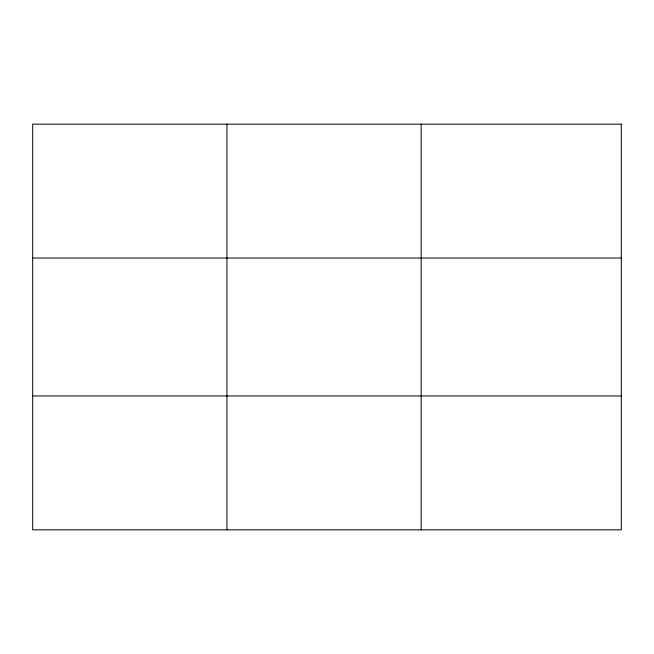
<?xml version="1.0" encoding="UTF-8"?>
<svg xmlns="http://www.w3.org/2000/svg" width="654" height="654" viewBox="0 0 654 654"><rect width="100%" height="100%" fill="white"/><g stroke="black" fill="none" stroke-linecap="round" stroke-linejoin="round"><path stroke-width="0.98" d="M226.938 529.83L226.938 124.17M421.176 529.83L421.176 124.17M32.7 258.036L621.3 258.036M32.7 395.964L621.3 395.964M621.3 124.17L621.3 529.83L32.7 529.83L32.7 124.17L621.3 124.17"/></g></svg>
